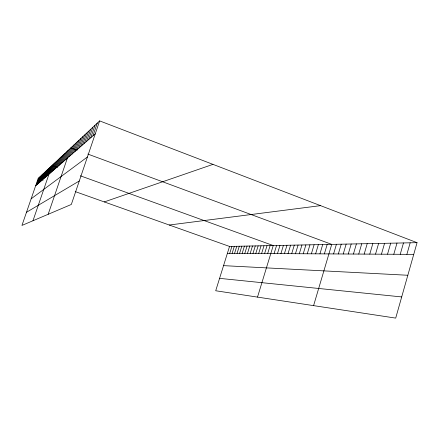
<?xml version="1.0" encoding="UTF-8"?>
<svg xmlns="http://www.w3.org/2000/svg" width="439" height="439" viewBox="0 0 439 439"><rect width="100%" height="100%" fill="white"/><g stroke="black" fill="none" stroke-linecap="round" stroke-linejoin="round"><path stroke-width="0.66" d="M417.05 242.668L395.704 318.105L215.708 290.755L229.537 246.438L417.05 242.668L99.648 120.895L38.182 178.432L21.95 225.432L71.337 204.453L99.648 120.895M400.242 254.296L403.479 242.937M406.887 254.335L410.163 242.805M387.527 254.225L390.694 243.195M393.788 254.258L396.993 243.069M375.521 254.159L378.621 243.442M381.442 254.192L384.569 243.321M364.178 254.099L367.207 243.667M369.77 254.126L372.837 243.557M353.433 254.038L356.397 243.886M358.729 254.066L361.731 243.777M343.243 253.983L346.151 244.095M348.27 254.011L351.205 243.991M313.589 305.626L331.73 244.38L87.855 154.078M333.569 253.929L336.417 244.287M338.343 253.956L341.218 244.194M319.938 253.852L322.703 244.561M324.372 253.879L327.159 244.474M307.267 253.78L309.95 244.819M311.388 253.808L314.099 244.737M315.614 253.83L318.352 244.649M295.458 253.72L298.065 245.061M299.305 253.737L301.939 244.984M303.239 253.758L305.895 244.902M284.423 253.654L286.963 245.286M288.017 253.676L290.58 245.209M291.699 253.698L294.284 245.138M257.506 297.104L273.239 245.56L80.288 175.781M274.09 253.599L276.565 245.494M277.464 253.616L279.956 245.423M280.905 253.638L283.418 245.352M258.67 253.517L261.04 245.807M261.611 253.533L263.998 245.747M264.613 253.55L267.016 245.686M267.669 253.566L270.1 245.62M247.459 253.451L249.753 246.032M250.181 253.468L252.491 245.977M252.957 253.484L255.289 245.922M255.789 253.501L258.137 245.862M234.574 253.38L236.775 246.29M237.055 253.396L239.277 246.241M239.584 253.407L241.823 246.191M242.163 253.424L244.419 246.136M244.786 253.44L247.058 246.087M229.734 253.352L231.907 246.389M232.132 253.369L234.322 246.339M82.532 144.925L86.532 133.171M84.486 143.224L88.546 131.288M86.505 141.473L90.621 129.346M88.585 139.657L92.766 127.337M90.736 137.786L94.983 125.263M92.958 135.849L97.277 123.118M64.5 160.63L67.941 150.577M65.916 159.395L69.4 149.211M48.169 214.292L70.904 147.8L77.204 150.133M68.868 156.827L72.446 146.357M70.41 155.483L74.037 144.87M71.991 154.105L75.667 143.344M73.62 152.69L77.346 141.77M75.299 151.225L79.075 140.151M77.028 149.721L80.858 138.488M78.806 148.173L82.691 136.77M80.644 146.577L84.584 134.998M48.032 174.969L50.957 166.474M32.969 220.751L51.956 165.536L57.421 167.511M50.03 173.229L53.02 164.548M51.083 172.318L54.101 163.533M52.159 171.38L55.21 162.49M53.262 170.42L56.351 161.426M54.387 169.438L57.514 160.339M55.544 168.428L58.705 159.22M56.73 167.402L59.929 158.078M57.943 166.343L61.18 156.904M59.188 165.256L62.464 155.702M60.467 164.148L63.781 154.473M61.773 163.006L65.131 153.206M63.117 161.832L66.514 151.91M36.371 185.126L38.923 177.74M37.101 184.49L39.675 177.032M37.847 183.842L40.443 176.313M38.605 183.184L41.228 175.584M39.378 182.509L42.023 174.837M40.169 181.823L42.841 174.074M40.97 181.12L43.67 173.295M41.793 180.407L44.515 172.505M42.627 179.677L45.382 171.698M43.483 178.936L46.26 170.87M44.355 178.174L47.16 170.03M45.244 177.4L48.081 169.169M46.155 176.61L49.02 168.291M47.083 175.798L49.98 167.391M35.658 185.752L95.263 133.846M31.153 198.79L87.427 156.97M26.494 212.284L79.294 180.978M104.279 201.924L212.964 164.373M169.273 225.02L320.536 205.639M227.38 253.341L413.736 254.368M223.544 265.639L407.826 275.264M219.577 278.359L401.696 296.934M38.182 178.432L43.093 180.177M75.212 191.591L229.537 246.438"/></g></svg>
